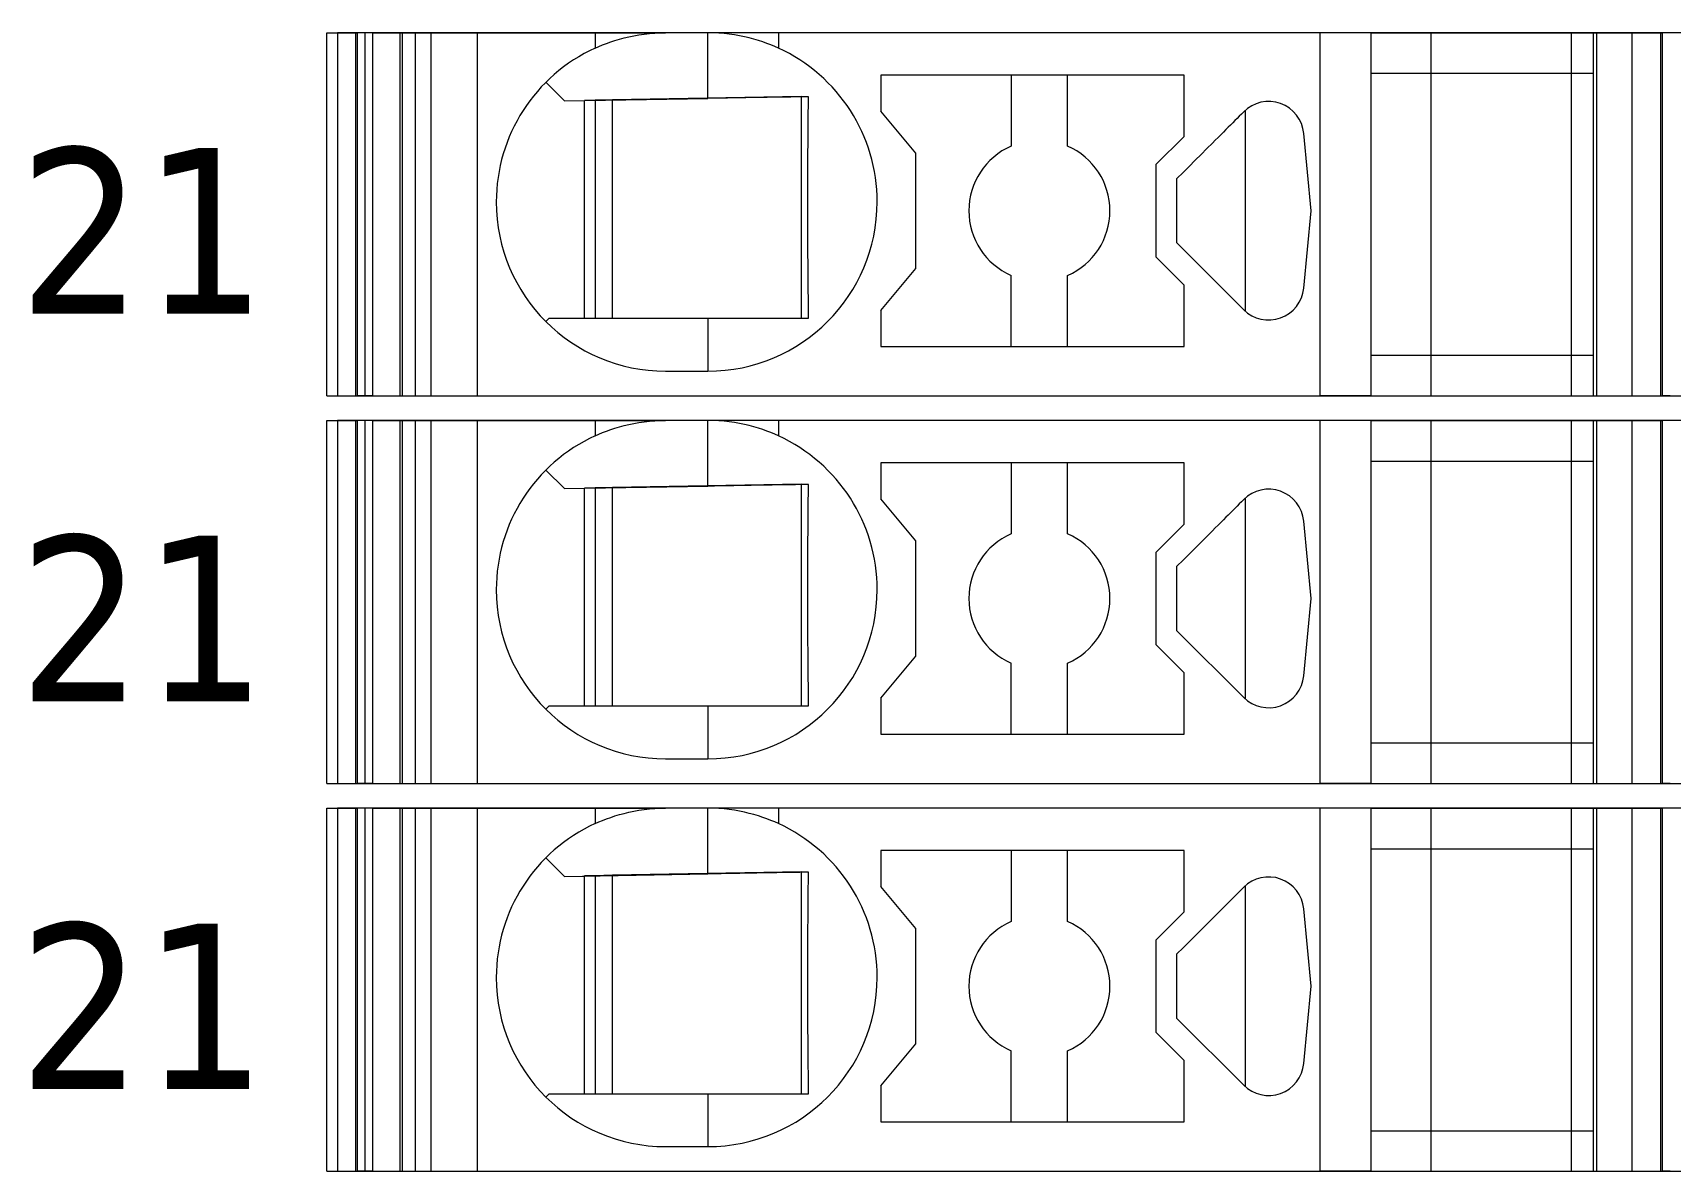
# Model space of a CAD drawing. Header units: millimetres. Extents: x 0 to 1680, y 0 to 1188.
# Drawn here: x 896.68 to 919.89, y 485.35 to 501.5 of the extents above; entities that cross this region are included whole.
import ezdxf
from ezdxf.enums import TextEntityAlignment as Align

# ---------------------------------------------------------------- set-up
doc = ezdxf.new("R2010")
doc.units = ezdxf.units.MM
for name, color, linetype, lineweight in [('EPLAN309', 5, 'Continuous', 5), ('EPLAN493', 5, 'Continuous', 5), ('MAIN-1', 7, 'Continuous', 5), ('MAIN-2', 7, 'Continuous', 5)]:
    doc.layers.add(name, color=color, linetype=linetype, lineweight=lineweight)
doc.styles.add('Tahoma', font='')
doc.styles.get('Tahoma').set_extended_font_data('Tahoma')

# ---------------------------------------------------------------- blocks, each defined once
blk = doc.blocks.new('EPLSYM_LibrarySPECIAL_Symbol12_Variant0_Placement8_22')
at = {"layer": 'EPLAN309', "lineweight": 13, "ltscale": 16}
blk.add_lwpolyline([(0, -5.15), (68.15, -5.15), (68.15, 0), (0, 0)], close=True, dxfattribs=at)
at = {"layer": 'EPLAN493', "color": 5, "style": 'Tahoma'}
blk.add_attdef('17_20450', text='', height=2.3478, dxfattribs=at).set_placement((0, -21.83478), align=Align.MIDDLE_RIGHT)
blk = doc.blocks.new('EPLSYM_LibrarySPECIAL_Symbol12_Variant0_Placement8_23')
at = {"layer": 'EPLAN309', "lineweight": 13, "ltscale": 16}
blk.add_lwpolyline([(0, -5.15), (68.15, -5.15), (68.15, 0), (0, 0)], close=True, dxfattribs=at)
at = {"layer": 'EPLAN493', "color": 5, "style": 'Tahoma'}
blk.add_attdef('17_20450', text='', height=2.3478, dxfattribs=at).set_placement((0, -21.83478), align=Align.MIDDLE_RIGHT)
blk = doc.blocks.new('EPLSYM_LibrarySPECIAL_Symbol12_Variant0_Placement8_24')
at = {"layer": 'EPLAN309', "lineweight": 13, "ltscale": 16}
blk.add_lwpolyline([(0, -5.15), (68.15, -5.15), (68.15, 0), (0, 0)], close=True, dxfattribs=at)
at = {"layer": 'EPLAN493', "color": 5, "style": 'Tahoma'}
blk.add_attdef('17_20450', text='', height=2.3478, dxfattribs=at).set_placement((0, -21.83478), align=Align.MIDDLE_RIGHT)

msp = doc.modelspace()

# ---------------------------------------------------------------- linework, layer by layer
at = {"layer": 'MAIN-1'}
for p, q in [((900.85, 501.5), (901.284, 501.5)), ((900.85, 496.35), (900.85, 501.5)), ((901.393, 501.5), (901.284, 501.5)), ((901.284, 496.35), (901.284, 501.5)), ((901.501, 501.5), (901.393, 501.5)), ((901.393, 496.35), (901.393, 501.5)), ((901.501, 501.5), (904.65, 501.5)), ((901.501, 496.35), (901.501, 501.5)), ((904.65, 501.5), (905.65, 501.5)), ((904.65, 501.5), (904.65, 501.282)), ((905.063, 501.427), (905.131, 501.443)), ((905.131, 501.443), (905.201, 501.458)), ((905.201, 501.458), (905.272, 501.47)), ((905.272, 501.47), (905.346, 501.481)), ((905.346, 501.481), (905.421, 501.489)), ((905.421, 501.489), (905.497, 501.495)), ((905.497, 501.495), (905.573, 501.499)), ((905.573, 501.499), (905.65, 501.5)), ((906.25, 501.5), (905.65, 501.5)), ((906.327, 501.499), (906.25, 501.5)), ((907.25, 501.5), (906.25, 501.5)), ((906.25, 500.568), (906.25, 501.5)), ((906.403, 501.495), (906.327, 501.499)), ((906.479, 501.489), (906.403, 501.495)), ((906.554, 501.481), (906.479, 501.489)), ((906.628, 501.47), (906.554, 501.481)), ((906.699, 501.458), (906.628, 501.47)), ((906.769, 501.443), (906.699, 501.458)), ((906.837, 501.427), (906.769, 501.443)), ((914.932, 501.5), (907.25, 501.5)), ((907.25, 501.5), (907.25, 501.282)), ((915.65, 501.5), (914.932, 501.5)), ((914.932, 496.35), (914.932, 501.5)), ((915.65, 501.5), (918.8, 501.5)), ((915.65, 501.5), (915.65, 496.35)), ((918.8, 501.5), (919.35, 501.5)), ((918.8, 501.5), (918.8, 496.35)), ((919.35, 501.5), (919.784, 501.5)), ((919.35, 501.5), (919.35, 496.35)), ((919.893, 501.5), (919.784, 501.5)), ((919.784, 496.35), (919.784, 501.5)), ((904.65, 501.282), (904.702, 501.305)), ((904.702, 501.305), (904.756, 501.327)), ((904.756, 501.327), (904.813, 501.349)), ((904.813, 501.349), (904.872, 501.37)), ((904.872, 501.37), (904.933, 501.39)), ((904.933, 501.39), (904.997, 501.409)), ((904.997, 501.409), (905.063, 501.427)), ((906.903, 501.409), (906.837, 501.427)), ((906.967, 501.39), (906.903, 501.409)), ((907.028, 501.37), (906.967, 501.39)), ((907.087, 501.349), (907.028, 501.37)), ((907.144, 501.327), (907.087, 501.349)), ((907.198, 501.305), (907.144, 501.327)), ((907.25, 501.282), (907.198, 501.305)), ((903.953, 500.797), (904.217, 500.533)), ((908.7, 500.9), (908.7, 500.389)), ((913, 500.9), (908.7, 500.9)), ((910.55, 500.9), (910.55, 499.892)), ((911.35, 499.892), (911.35, 500.9)), ((913, 500.029), (913, 500.9)), ((915.65, 500.925), (918.8, 500.925)), ((904.217, 500.533), (906.25, 500.568)), ((904.5, 497.45), (904.5, 500.538)), ((904.65, 500.54), (904.65, 497.45)), ((904.9, 497.45), (904.9, 500.545)), ((906.345, 500.57), (906.25, 500.568)), ((906.438, 500.571), (906.345, 500.57)), ((906.53, 500.573), (906.438, 500.571)), ((906.618, 500.575), (906.53, 500.573)), ((906.703, 500.576), (906.618, 500.575)), ((906.786, 500.577), (906.703, 500.576)), ((906.865, 500.579), (906.786, 500.577)), ((906.943, 500.58), (906.865, 500.579)), ((907.017, 500.581), (906.943, 500.58)), ((907.09, 500.582), (907.017, 500.581)), ((907.16, 500.584), (907.09, 500.582)), ((907.229, 500.585), (907.16, 500.584)), ((907.297, 500.586), (907.229, 500.585)), ((907.363, 500.587), (907.297, 500.586)), ((907.428, 500.588), (907.363, 500.587)), ((907.491, 500.589), (907.428, 500.588)), ((907.554, 500.59), (907.491, 500.589)), ((907.615, 500.591), (907.554, 500.59)), ((907.579, 497.45), (907.579, 500.591)), ((907.676, 500.592), (907.615, 500.591)), ((907.675, 500.45), (907.676, 500.522)), ((907.676, 500.522), (907.676, 500.592)), ((907.673, 500.303), (907.674, 500.377)), ((907.673, 500.227), (907.673, 500.303)), ((907.674, 500.377), (907.675, 500.45)), ((909.2, 499.793), (908.7, 500.389)), ((913.752, 500.285), (913.721, 500.253)), ((913.784, 500.316), (913.752, 500.285)), ((913.815, 500.347), (913.784, 500.316)), ((913.846, 500.379), (913.815, 500.347)), ((913.867, 500.398), (913.867, 497.552)), ((907.67, 499.988), (907.671, 500.07)), ((907.671, 500.07), (907.672, 500.149)), ((907.672, 500.149), (907.673, 500.227)), ((913.521, 500.053), (913.483, 500.015)), ((913.558, 500.09), (913.521, 500.053)), ((913.594, 500.126), (913.558, 500.09)), ((913.627, 500.159), (913.594, 500.126)), ((913.658, 500.191), (913.627, 500.159)), ((913.69, 500.222), (913.658, 500.191)), ((913.721, 500.253), (913.69, 500.222)), ((914.802, 498.975), (914.698, 500.072)), ((907.669, 499.817), (907.67, 499.904)), ((907.669, 499.726), (907.669, 499.817)), ((907.67, 499.904), (907.67, 499.988)), ((912.6, 499.629), (913, 500.029)), ((913.323, 499.856), (913.242, 499.774)), ((913.402, 499.934), (913.323, 499.856)), ((913.443, 499.975), (913.402, 499.934)), ((913.483, 500.015), (913.443, 499.975)), ((907.668, 499.632), (907.669, 499.726)), ((907.668, 499.534), (907.668, 499.632)), ((909.2, 498.157), (909.2, 499.793)), ((912.6, 499.629), (912.6, 498.321)), ((913.072, 499.604), (912.986, 499.518)), ((913.158, 499.69), (913.072, 499.604)), ((913.242, 499.774), (913.158, 499.69)), ((907.667, 499.431), (907.668, 499.534)), ((907.667, 499.324), (907.667, 499.431)), ((912.986, 499.518), (912.9, 499.432)), ((912.9, 499.302), (912.9, 499.432)), ((907.667, 499.213), (907.667, 499.324)), ((907.667, 499.1), (907.667, 499.213)), ((912.9, 499.171), (912.9, 499.302)), ((912.9, 499.04), (912.9, 499.171)), ((907.667, 498.979), (907.667, 499.1)), ((907.667, 498.861), (907.667, 498.979)), ((912.9, 498.91), (912.9, 499.04)), ((912.9, 498.779), (912.9, 498.91)), ((914.698, 497.878), (914.802, 498.975)), ((907.667, 498.747), (907.667, 498.861)), ((907.668, 498.638), (907.667, 498.747)), ((912.9, 498.648), (912.9, 498.779)), ((907.668, 498.534), (907.668, 498.638)), ((907.669, 498.434), (907.668, 498.534)), ((907.669, 498.339), (907.669, 498.434)), ((912.9, 498.518), (912.9, 498.648)), ((912.9, 498.518), (913.846, 497.571)), ((907.67, 498.248), (907.669, 498.339)), ((907.671, 498.159), (907.67, 498.248)), ((913, 497.921), (912.6, 498.321)), ((907.672, 498.073), (907.671, 498.159)), ((907.672, 497.99), (907.672, 498.073)), ((907.673, 497.908), (907.672, 497.99)), ((908.7, 497.561), (909.2, 498.157)), ((910.55, 497.05), (910.55, 498.058)), ((911.35, 497.05), (911.35, 498.058)), ((907.674, 497.829), (907.673, 497.908)), ((907.675, 497.75), (907.674, 497.829)), ((907.676, 497.674), (907.675, 497.75)), ((913, 497.05), (913, 497.921)), ((907.676, 497.598), (907.676, 497.674)), ((907.677, 497.524), (907.676, 497.598)), ((907.678, 497.45), (907.677, 497.524)), ((908.7, 497.561), (908.7, 497.05)), ((904, 497.45), (903.953, 497.403)), ((904, 497.45), (906.25, 497.45)), ((906.25, 497.45), (906.342, 497.45)), ((906.25, 497.45), (906.25, 496.7)), ((906.342, 497.45), (906.433, 497.45)), ((906.433, 497.45), (906.523, 497.45)), ((906.523, 497.45), (906.61, 497.45)), ((906.61, 497.45), (906.695, 497.45)), ((906.695, 497.45), (906.778, 497.45)), ((906.778, 497.45), (906.858, 497.45)), ((906.858, 497.45), (906.936, 497.45)), ((906.936, 497.45), (907.011, 497.45)), ((907.011, 497.45), (907.085, 497.45)), ((907.085, 497.45), (907.157, 497.45)), ((907.157, 497.45), (907.226, 497.45)), ((907.226, 497.45), (907.295, 497.45)), ((907.295, 497.45), (907.361, 497.45)), ((907.361, 497.45), (907.427, 497.45)), ((907.427, 497.45), (907.491, 497.45)), ((907.491, 497.45), (907.555, 497.45)), ((907.555, 497.45), (907.617, 497.45)), ((907.617, 497.45), (907.678, 497.45)), ((908.7, 497.05), (913, 497.05)), ((915.65, 496.925), (918.8, 496.925)), ((905.65, 496.7), (906.25, 496.7)), ((900.85, 496.35), (901.284, 496.35)), ((901.393, 496.35), (901.284, 496.35)), ((901.501, 496.35), (901.393, 496.35)), ((901.501, 496.35), (914.932, 496.35)), ((915.65, 496.35), (914.932, 496.35)), ((915.65, 496.35), (918.8, 496.35)), ((918.8, 496.35), (919.35, 496.35)), ((919.35, 496.35), (919.784, 496.35)), ((919.893, 496.35), (919.784, 496.35)), ((900.85, 496), (901.284, 496)), ((900.85, 490.85), (900.85, 496)), ((901.393, 496), (901.284, 496)), ((901.284, 490.85), (901.284, 496)), ((901.501, 496), (901.393, 496)), ((901.393, 490.85), (901.393, 496)), ((901.501, 496), (904.65, 496)), ((901.501, 490.85), (901.501, 496)), ((904.65, 496), (905.65, 496)), ((904.65, 496), (904.65, 495.782)), ((904.813, 495.849), (904.872, 495.87)), ((904.872, 495.87), (904.933, 495.89)), ((904.933, 495.89), (904.997, 495.909)), ((904.997, 495.909), (905.063, 495.927)), ((905.063, 495.927), (905.131, 495.943)), ((905.131, 495.943), (905.201, 495.958)), ((905.201, 495.958), (905.272, 495.97)), ((905.272, 495.97), (905.346, 495.981)), ((905.346, 495.981), (905.421, 495.989)), ((905.421, 495.989), (905.497, 495.995)), ((905.497, 495.995), (905.573, 495.999)), ((905.573, 495.999), (905.65, 496)), ((906.25, 496), (905.65, 496)), ((906.327, 495.999), (906.25, 496)), ((907.25, 496), (906.25, 496)), ((906.25, 495.068), (906.25, 496)), ((906.403, 495.995), (906.327, 495.999)), ((906.479, 495.989), (906.403, 495.995)), ((906.554, 495.981), (906.479, 495.989)), ((906.628, 495.97), (906.554, 495.981)), ((906.699, 495.958), (906.628, 495.97)), ((906.769, 495.943), (906.699, 495.958)), ((906.837, 495.927), (906.769, 495.943)), ((906.903, 495.909), (906.837, 495.927)), ((906.967, 495.89), (906.903, 495.909)), ((907.028, 495.87), (906.967, 495.89)), ((907.087, 495.849), (907.028, 495.87)), ((914.932, 496), (907.25, 496)), ((907.25, 496), (907.25, 495.782)), ((915.65, 496), (914.932, 496)), ((914.932, 490.85), (914.932, 496)), ((915.65, 496), (918.8, 496)), ((915.65, 496), (915.65, 490.85)), ((918.8, 496), (919.35, 496)), ((918.8, 496), (918.8, 490.85)), ((919.35, 496), (919.784, 496)), ((919.35, 496), (919.35, 490.85)), ((919.893, 496), (919.784, 496)), ((919.784, 490.85), (919.784, 496)), ((904.65, 495.782), (904.702, 495.805)), ((904.702, 495.805), (904.756, 495.827)), ((904.756, 495.827), (904.813, 495.849)), ((907.144, 495.827), (907.087, 495.849)), ((907.198, 495.805), (907.144, 495.827)), ((907.25, 495.782), (907.198, 495.805)), ((915.65, 495.425), (918.8, 495.425)), ((903.953, 495.297), (904.217, 495.033)), ((908.7, 495.4), (908.7, 494.889)), ((913, 495.4), (908.7, 495.4)), ((910.55, 495.4), (910.55, 494.392)), ((911.35, 494.392), (911.35, 495.4)), ((913, 494.529), (913, 495.4)), ((904.217, 495.033), (906.25, 495.068)), ((904.5, 491.95), (904.5, 495.038)), ((904.65, 495.04), (904.65, 491.95)), ((904.9, 491.95), (904.9, 495.045)), ((906.345, 495.07), (906.25, 495.068)), ((906.438, 495.071), (906.345, 495.07)), ((906.53, 495.073), (906.438, 495.071)), ((906.618, 495.075), (906.53, 495.073)), ((906.703, 495.076), (906.618, 495.075)), ((906.786, 495.077), (906.703, 495.076)), ((906.865, 495.079), (906.786, 495.077)), ((906.943, 495.08), (906.865, 495.079)), ((907.017, 495.081), (906.943, 495.08)), ((907.09, 495.082), (907.017, 495.081)), ((907.16, 495.084), (907.09, 495.082)), ((907.229, 495.085), (907.16, 495.084)), ((907.297, 495.086), (907.229, 495.085)), ((907.363, 495.087), (907.297, 495.086)), ((907.428, 495.088), (907.363, 495.087)), ((907.491, 495.089), (907.428, 495.088)), ((907.554, 495.09), (907.491, 495.089)), ((907.615, 495.091), (907.554, 495.09)), ((907.579, 491.95), (907.579, 495.091)), ((907.676, 495.092), (907.615, 495.091)), ((907.674, 494.877), (907.675, 494.95)), ((907.675, 494.95), (907.676, 495.022)), ((907.676, 495.022), (907.676, 495.092)), ((907.672, 494.649), (907.673, 494.727)), ((907.673, 494.803), (907.674, 494.877)), ((907.673, 494.727), (907.673, 494.803)), ((909.2, 494.293), (908.7, 494.889)), ((913.69, 494.722), (913.658, 494.691)), ((913.721, 494.753), (913.69, 494.722)), ((913.752, 494.785), (913.721, 494.753)), ((913.784, 494.816), (913.752, 494.785)), ((913.815, 494.847), (913.784, 494.816)), ((913.846, 494.879), (913.815, 494.847)), ((913.867, 494.898), (913.867, 492.052)), ((907.67, 494.488), (907.671, 494.57)), ((907.67, 494.404), (907.67, 494.488)), ((907.671, 494.57), (907.672, 494.649)), ((912.6, 494.129), (913, 494.529)), ((913.483, 494.515), (913.443, 494.475)), ((913.521, 494.553), (913.483, 494.515)), ((913.558, 494.59), (913.521, 494.553)), ((913.594, 494.626), (913.558, 494.59)), ((913.627, 494.659), (913.594, 494.626)), ((913.658, 494.691), (913.627, 494.659)), ((914.802, 493.475), (914.698, 494.572)), ((907.669, 494.317), (907.67, 494.404)), ((907.669, 494.226), (907.669, 494.317)), ((909.2, 492.657), (909.2, 494.293)), ((913.242, 494.274), (913.158, 494.19)), ((913.323, 494.356), (913.242, 494.274)), ((913.402, 494.434), (913.323, 494.356)), ((913.443, 494.475), (913.402, 494.434)), ((907.667, 493.931), (907.668, 494.034)), ((907.668, 494.132), (907.669, 494.226)), ((907.668, 494.034), (907.668, 494.132)), ((912.6, 494.129), (912.6, 492.821)), ((912.986, 494.018), (912.9, 493.932)), ((913.072, 494.104), (912.986, 494.018)), ((913.158, 494.19), (913.072, 494.104)), ((907.667, 493.824), (907.667, 493.931)), ((907.667, 493.713), (907.667, 493.824)), ((912.9, 493.802), (912.9, 493.932)), ((912.9, 493.671), (912.9, 493.802)), ((907.667, 493.6), (907.667, 493.713)), ((907.667, 493.479), (907.667, 493.6)), ((912.9, 493.54), (912.9, 493.671)), ((907.667, 493.361), (907.667, 493.479)), ((907.667, 493.247), (907.667, 493.361)), ((912.9, 493.41), (912.9, 493.54)), ((912.9, 493.279), (912.9, 493.41)), ((914.698, 492.378), (914.802, 493.475)), ((907.668, 493.138), (907.667, 493.247)), ((907.668, 493.034), (907.668, 493.138)), ((912.9, 493.148), (912.9, 493.279)), ((912.9, 493.018), (912.9, 493.148)), ((907.669, 492.934), (907.668, 493.034)), ((907.669, 492.839), (907.669, 492.934)), ((912.9, 493.018), (913.846, 492.071)), ((907.67, 492.748), (907.669, 492.839)), ((907.671, 492.659), (907.67, 492.748)), ((907.672, 492.573), (907.671, 492.659)), ((908.7, 492.061), (909.2, 492.657)), ((913, 492.421), (912.6, 492.821)), ((907.672, 492.49), (907.672, 492.573)), ((907.673, 492.408), (907.672, 492.49)), ((907.674, 492.329), (907.673, 492.408)), ((910.55, 491.55), (910.55, 492.558)), ((911.35, 491.55), (911.35, 492.558)), ((913, 491.55), (913, 492.421)), ((907.675, 492.25), (907.674, 492.329)), ((907.676, 492.174), (907.675, 492.25)), ((907.676, 492.098), (907.676, 492.174)), ((904, 491.95), (903.953, 491.903)), ((904, 491.95), (906.25, 491.95)), ((906.25, 491.95), (906.342, 491.95)), ((906.25, 491.95), (906.25, 491.2)), ((906.342, 491.95), (906.433, 491.95)), ((906.433, 491.95), (906.523, 491.95)), ((906.523, 491.95), (906.61, 491.95)), ((906.61, 491.95), (906.695, 491.95)), ((906.695, 491.95), (906.778, 491.95)), ((906.778, 491.95), (906.858, 491.95)), ((906.858, 491.95), (906.936, 491.95)), ((906.936, 491.95), (907.011, 491.95)), ((907.011, 491.95), (907.085, 491.95)), ((907.085, 491.95), (907.157, 491.95)), ((907.157, 491.95), (907.226, 491.95)), ((907.226, 491.95), (907.295, 491.95)), ((907.295, 491.95), (907.361, 491.95)), ((907.361, 491.95), (907.427, 491.95)), ((907.427, 491.95), (907.491, 491.95)), ((907.491, 491.95), (907.555, 491.95)), ((907.555, 491.95), (907.617, 491.95)), ((907.617, 491.95), (907.678, 491.95)), ((907.677, 492.024), (907.676, 492.098)), ((907.678, 491.95), (907.677, 492.024)), ((908.7, 492.061), (908.7, 491.55)), ((908.7, 491.55), (913, 491.55)), ((915.65, 491.425), (918.8, 491.425)), ((905.65, 491.2), (906.25, 491.2)), ((900.85, 490.85), (901.284, 490.85)), ((901.393, 490.85), (901.284, 490.85)), ((901.501, 490.85), (901.393, 490.85)), ((901.501, 490.85), (914.932, 490.85)), ((915.65, 490.85), (914.932, 490.85)), ((915.65, 490.85), (918.8, 490.85)), ((918.8, 490.85), (919.35, 490.85)), ((919.35, 490.85), (919.784, 490.85)), ((919.893, 490.85), (919.784, 490.85)), ((900.85, 490.5), (901.284, 490.5)), ((900.85, 485.35), (900.85, 490.5)), ((901.393, 490.5), (901.284, 490.5)), ((901.284, 485.35), (901.284, 490.5)), ((901.501, 490.5), (901.393, 490.5)), ((901.393, 485.35), (901.393, 490.5)), ((901.501, 490.5), (904.65, 490.5)), ((901.501, 485.35), (901.501, 490.5)), ((904.65, 490.5), (905.65, 490.5)), ((904.65, 490.5), (904.65, 490.282)), ((904.65, 490.282), (904.702, 490.305)), ((904.702, 490.305), (904.756, 490.327)), ((904.756, 490.327), (904.813, 490.349)), ((904.813, 490.349), (904.872, 490.37)), ((904.872, 490.37), (904.933, 490.39)), ((904.933, 490.39), (904.997, 490.409)), ((904.997, 490.409), (905.063, 490.427)), ((905.063, 490.427), (905.131, 490.443)), ((905.131, 490.443), (905.201, 490.458)), ((905.201, 490.458), (905.272, 490.47)), ((905.272, 490.47), (905.346, 490.481)), ((905.346, 490.481), (905.421, 490.489)), ((905.421, 490.489), (905.497, 490.495)), ((905.497, 490.495), (905.573, 490.499)), ((905.573, 490.499), (905.65, 490.5)), ((906.25, 490.5), (905.65, 490.5)), ((906.327, 490.499), (906.25, 490.5)), ((907.25, 490.5), (906.25, 490.5)), ((906.25, 489.568), (906.25, 490.5)), ((906.403, 490.495), (906.327, 490.499)), ((906.479, 490.489), (906.403, 490.495)), ((906.554, 490.481), (906.479, 490.489)), ((906.628, 490.47), (906.554, 490.481)), ((906.699, 490.458), (906.628, 490.47)), ((906.769, 490.443), (906.699, 490.458)), ((906.837, 490.427), (906.769, 490.443)), ((906.903, 490.409), (906.837, 490.427)), ((906.967, 490.39), (906.903, 490.409)), ((907.028, 490.37), (906.967, 490.39)), ((907.087, 490.349), (907.028, 490.37)), ((907.144, 490.327), (907.087, 490.349)), ((907.198, 490.305), (907.144, 490.327)), ((907.25, 490.282), (907.198, 490.305)), ((914.932, 490.5), (907.25, 490.5)), ((907.25, 490.5), (907.25, 490.282)), ((915.65, 490.5), (914.932, 490.5)), ((914.932, 485.35), (914.932, 490.5)), ((915.65, 490.5), (918.8, 490.5)), ((915.65, 490.5), (915.65, 485.35)), ((918.8, 490.5), (919.35, 490.5)), ((918.8, 490.5), (918.8, 485.35)), ((919.35, 490.5), (919.784, 490.5)), ((919.35, 490.5), (919.35, 485.35)), ((919.893, 490.5), (919.784, 490.5)), ((919.784, 485.35), (919.784, 490.5)), ((908.7, 489.9), (908.7, 489.389)), ((913, 489.9), (908.7, 489.9)), ((910.55, 489.9), (910.55, 488.892)), ((911.35, 488.892), (911.35, 489.9)), ((913, 489.029), (913, 489.9)), ((915.65, 489.925), (918.8, 489.925)), ((903.953, 489.797), (904.217, 489.533)), ((904.217, 489.533), (906.25, 489.568)), ((904.5, 486.45), (904.5, 489.538)), ((904.65, 489.54), (904.65, 486.45)), ((904.9, 486.45), (904.9, 489.545)), ((906.345, 489.57), (906.25, 489.568)), ((906.438, 489.571), (906.345, 489.57)), ((906.53, 489.573), (906.438, 489.571)), ((906.618, 489.575), (906.53, 489.573)), ((906.703, 489.576), (906.618, 489.575)), ((906.786, 489.577), (906.703, 489.576)), ((906.865, 489.579), (906.786, 489.577)), ((906.943, 489.58), (906.865, 489.579)), ((907.017, 489.581), (906.943, 489.58)), ((907.09, 489.582), (907.017, 489.581)), ((907.16, 489.584), (907.09, 489.582)), ((907.229, 489.585), (907.16, 489.584)), ((907.297, 489.586), (907.229, 489.585)), ((907.363, 489.587), (907.297, 489.586)), ((907.428, 489.588), (907.363, 489.587)), ((907.491, 489.589), (907.428, 489.588)), ((907.554, 489.59), (907.491, 489.589)), ((907.615, 489.591), (907.554, 489.59)), ((907.579, 486.45), (907.579, 489.591)), ((907.676, 489.592), (907.615, 489.591)), ((907.673, 489.303), (907.674, 489.377)), ((907.674, 489.377), (907.675, 489.45)), ((907.675, 489.45), (907.676, 489.522)), ((907.676, 489.522), (907.676, 489.592)), ((909.2, 488.793), (908.7, 489.389)), ((913.846, 489.379), (913.815, 489.347)), ((913.867, 489.398), (913.867, 486.552)), ((907.671, 489.07), (907.672, 489.149)), ((907.672, 489.149), (907.673, 489.227)), ((907.673, 489.227), (907.673, 489.303)), ((913.627, 489.159), (913.594, 489.126)), ((913.658, 489.191), (913.627, 489.159)), ((913.69, 489.222), (913.658, 489.191)), ((913.721, 489.253), (913.69, 489.222)), ((913.752, 489.285), (913.721, 489.253)), ((913.784, 489.316), (913.752, 489.285)), ((913.815, 489.347), (913.784, 489.316)), ((907.67, 488.988), (907.671, 489.07)), ((907.67, 488.904), (907.67, 488.988)), ((912.6, 488.629), (913, 489.029)), ((913.402, 488.934), (913.323, 488.856)), ((913.443, 488.975), (913.402, 488.934)), ((913.483, 489.015), (913.443, 488.975)), ((913.521, 489.053), (913.483, 489.015)), ((913.558, 489.09), (913.521, 489.053)), ((913.594, 489.126), (913.558, 489.09)), ((914.802, 487.975), (914.698, 489.072)), ((907.668, 488.632), (907.669, 488.726)), ((907.669, 488.817), (907.67, 488.904)), ((907.669, 488.726), (907.669, 488.817)), ((909.2, 487.157), (909.2, 488.793)), ((913.158, 488.69), (913.072, 488.604)), ((913.242, 488.774), (913.158, 488.69)), ((913.323, 488.856), (913.242, 488.774)), ((907.667, 488.431), (907.668, 488.534)), ((907.668, 488.534), (907.668, 488.632)), ((912.6, 488.629), (912.6, 487.321)), ((912.986, 488.518), (912.9, 488.432)), ((913.072, 488.604), (912.986, 488.518)), ((907.667, 488.324), (907.667, 488.431)), ((907.667, 488.213), (907.667, 488.324)), ((907.667, 488.1), (907.667, 488.213)), ((912.9, 488.302), (912.9, 488.432)), ((912.9, 488.171), (912.9, 488.302)), ((907.667, 487.979), (907.667, 488.1)), ((907.667, 487.861), (907.667, 487.979)), ((912.9, 488.04), (912.9, 488.171)), ((912.9, 487.91), (912.9, 488.04)), ((907.667, 487.747), (907.667, 487.861)), ((907.668, 487.638), (907.667, 487.747)), ((912.9, 487.779), (912.9, 487.91)), ((912.9, 487.648), (912.9, 487.779)), ((914.698, 486.878), (914.802, 487.975)), ((907.668, 487.534), (907.668, 487.638)), ((907.669, 487.434), (907.668, 487.534)), ((912.9, 487.518), (912.9, 487.648)), ((912.9, 487.518), (913.846, 486.571)), ((907.669, 487.339), (907.669, 487.434)), ((907.67, 487.248), (907.669, 487.339)), ((913, 486.921), (912.6, 487.321)), ((907.671, 487.159), (907.67, 487.248)), ((907.672, 487.073), (907.671, 487.159)), ((907.672, 486.99), (907.672, 487.073)), ((908.7, 486.561), (909.2, 487.157)), ((910.55, 486.05), (910.55, 487.058)), ((911.35, 486.05), (911.35, 487.058)), ((907.673, 486.908), (907.672, 486.99)), ((907.674, 486.829), (907.673, 486.908)), ((907.675, 486.75), (907.674, 486.829)), ((913, 486.05), (913, 486.921)), ((907.676, 486.674), (907.675, 486.75)), ((907.676, 486.598), (907.676, 486.674)), ((907.677, 486.524), (907.676, 486.598)), ((904, 486.45), (903.953, 486.403)), ((904, 486.45), (906.25, 486.45)), ((906.25, 486.45), (906.342, 486.45)), ((906.25, 486.45), (906.25, 485.7)), ((906.342, 486.45), (906.433, 486.45)), ((906.433, 486.45), (906.523, 486.45)), ((906.523, 486.45), (906.61, 486.45)), ((906.61, 486.45), (906.695, 486.45)), ((906.695, 486.45), (906.778, 486.45)), ((906.778, 486.45), (906.858, 486.45)), ((906.858, 486.45), (906.936, 486.45)), ((906.936, 486.45), (907.011, 486.45)), ((907.011, 486.45), (907.085, 486.45)), ((907.085, 486.45), (907.157, 486.45)), ((907.157, 486.45), (907.226, 486.45)), ((907.226, 486.45), (907.295, 486.45)), ((907.295, 486.45), (907.361, 486.45)), ((907.361, 486.45), (907.427, 486.45)), ((907.427, 486.45), (907.491, 486.45)), ((907.491, 486.45), (907.555, 486.45)), ((907.555, 486.45), (907.617, 486.45)), ((907.617, 486.45), (907.678, 486.45)), ((907.678, 486.45), (907.677, 486.524)), ((908.7, 486.561), (908.7, 486.05)), ((908.7, 486.05), (913, 486.05)), ((915.65, 485.925), (918.8, 485.925)), ((905.65, 485.7), (906.25, 485.7)), ((900.85, 485.35), (901.284, 485.35)), ((901.393, 485.35), (901.284, 485.35)), ((901.501, 485.35), (901.393, 485.35)), ((901.501, 485.35), (914.932, 485.35)), ((915.65, 485.35), (914.932, 485.35)), ((915.65, 485.35), (918.8, 485.35)), ((918.8, 485.35), (919.35, 485.35)), ((919.35, 485.35), (919.784, 485.35)), ((919.893, 485.35), (919.784, 485.35))]:
    msp.add_line(p, q, dxfattribs=at)
for centre, radius, start, end in [((905.65, 499.1), 2.4, 114.6244, 180), ((906.25, 499.1), 2.4, 0, 65.3756), ((914.2, 500.025), 0.5, 5.4404, 135), ((910.95, 498.975), 1, 113.5782, 180), ((910.95, 498.975), 1, 0, 66.4218), ((905.65, 499.1), 2.4, 180, 270), ((906.25, 499.1), 2.4, 270, 0), ((910.95, 498.975), 1, 180, 246.4218), ((910.95, 498.975), 1, 293.5782, 0), ((914.2, 497.925), 0.5, 225, 354.5596), ((905.65, 493.6), 2.4, 114.6244, 180), ((906.25, 493.6), 2.4, 0, 65.3756), ((914.2, 494.525), 0.5, 5.4404, 135), ((910.95, 493.475), 1, 113.5782, 180), ((910.95, 493.475), 1, 0, 66.4218), ((905.65, 493.6), 2.4, 180, 270), ((906.25, 493.6), 2.4, 270, 0), ((910.95, 493.475), 1, 180, 246.4218), ((910.95, 493.475), 1, 293.5782, 0), ((914.2, 492.425), 0.5, 225, 354.5596), ((905.65, 488.1), 2.4, 114.6244, 180), ((906.25, 488.1), 2.4, 0, 65.3756), ((914.2, 489.025), 0.5, 5.4404, 135), ((910.95, 487.975), 1, 113.5782, 180), ((910.95, 487.975), 1, 0, 66.4218), ((905.65, 488.1), 2.4, 180, 270), ((906.25, 488.1), 2.4, 270, 0), ((910.95, 487.975), 1, 180, 246.4218), ((910.95, 487.975), 1, 293.5782, 0), ((914.2, 486.925), 0.5, 225, 354.5596)]:
    msp.add_arc(centre, radius, start, end, dxfattribs=at)
at = {"layer": 'MAIN-2'}
for p, q in [((901.256, 501.5), (901.256, 496.35)), ((901.889, 496.35), (901.889, 501.5)), ((901.917, 501.5), (901.917, 496.35)), ((902.102, 501.5), (902.102, 496.35)), ((902.32, 501.5), (902.32, 496.35)), ((902.981, 501.5), (902.981, 496.35)), ((916.506, 496.35), (916.506, 501.5)), ((918.491, 501.5), (918.491, 496.35)), ((918.85, 501.5), (918.85, 496.35)), ((919.756, 501.5), (919.756, 496.35)), ((904.217, 500.533), (904.5, 500.538)), ((904.65, 500.542), (904.5, 500.539)), ((904.5, 500.539), (904.5, 500.538)), ((904.5, 500.538), (904.5, 500.538)), ((904.9, 500.548), (904.65, 500.543)), ((904.65, 500.542), (904.65, 500.543)), ((904.65, 500.542), (904.65, 500.54)), ((904.9, 500.553), (907.579, 500.6)), ((904.9, 500.548), (904.9, 500.553)), ((904.9, 500.545), (904.9, 500.548)), ((907.579, 500.6), (907.676, 500.592)), ((907.579, 500.591), (907.579, 500.6)), ((904.65, 497.45), (904.65, 497.45)), ((904.9, 497.45), (904.9, 497.45)), ((901.256, 496), (901.256, 490.85)), ((901.889, 490.85), (901.889, 496)), ((901.917, 496), (901.917, 490.85)), ((902.102, 496), (902.102, 490.85)), ((902.32, 496), (902.32, 490.85)), ((902.981, 496), (902.981, 490.85)), ((916.506, 490.85), (916.506, 496)), ((918.491, 496), (918.491, 490.85)), ((918.85, 496), (918.85, 490.85)), ((919.756, 496), (919.756, 490.85)), ((904.217, 495.033), (904.5, 495.038)), ((904.65, 495.042), (904.5, 495.039)), ((904.5, 495.039), (904.5, 495.038)), ((904.5, 495.038), (904.5, 495.038)), ((904.9, 495.048), (904.65, 495.043)), ((904.65, 495.042), (904.65, 495.043)), ((904.65, 495.042), (904.65, 495.04)), ((904.9, 495.053), (907.579, 495.1)), ((904.9, 495.048), (904.9, 495.053)), ((904.9, 495.045), (904.9, 495.048)), ((907.579, 495.1), (907.676, 495.092)), ((907.579, 495.091), (907.579, 495.1)), ((904.65, 491.95), (904.65, 491.95)), ((904.9, 491.95), (904.9, 491.95)), ((901.256, 490.5), (901.256, 485.35)), ((901.889, 485.35), (901.889, 490.5)), ((901.917, 490.5), (901.917, 485.35)), ((902.102, 490.5), (902.102, 485.35)), ((902.32, 490.5), (902.32, 485.35)), ((902.981, 490.5), (902.981, 485.35)), ((916.506, 485.35), (916.506, 490.5)), ((918.491, 490.5), (918.491, 485.35)), ((918.85, 490.5), (918.85, 485.35)), ((919.756, 490.5), (919.756, 485.35)), ((904.217, 489.533), (904.5, 489.538)), ((904.65, 489.542), (904.5, 489.539)), ((904.5, 489.539), (904.5, 489.538)), ((904.5, 489.538), (904.5, 489.538)), ((904.9, 489.548), (904.65, 489.543)), ((904.65, 489.542), (904.65, 489.543)), ((904.65, 489.542), (904.65, 489.54)), ((904.9, 489.553), (907.579, 489.6)), ((904.9, 489.548), (904.9, 489.553)), ((904.9, 489.545), (904.9, 489.548)), ((907.579, 489.6), (907.676, 489.592)), ((907.579, 489.591), (907.579, 489.6)), ((904.65, 486.45), (904.65, 486.45)), ((904.9, 486.45), (904.9, 486.45))]:
    msp.add_line(p, q, dxfattribs=at)

# ---------------------------------------------------------------- block references
ref = msp.add_blockref('EPLSYM_LibrarySPECIAL_Symbol12_Variant0_Placement8_22', (901, 501.5))
ref.add_attrib('17_20450', '21', dxfattribs={"layer": 'EPLAN493', "color": 5, "height": 2.3478, "style": 'Tahoma'}).set_placement((900, 498.69), align=Align.MIDDLE_RIGHT)
ref = msp.add_blockref('EPLSYM_LibrarySPECIAL_Symbol12_Variant0_Placement8_23', (901, 496))
ref.add_attrib('17_20450', '21', dxfattribs={"layer": 'EPLAN493', "color": 5, "height": 2.3478, "style": 'Tahoma'}).set_placement((900, 493.19), align=Align.MIDDLE_RIGHT)
ref = msp.add_blockref('EPLSYM_LibrarySPECIAL_Symbol12_Variant0_Placement8_24', (901, 490.5))
ref.add_attrib('17_20450', '21', dxfattribs={"layer": 'EPLAN493', "color": 5, "height": 2.3478, "style": 'Tahoma'}).set_placement((900, 487.69), align=Align.MIDDLE_RIGHT)

doc.saveas('drawing.dxf')
